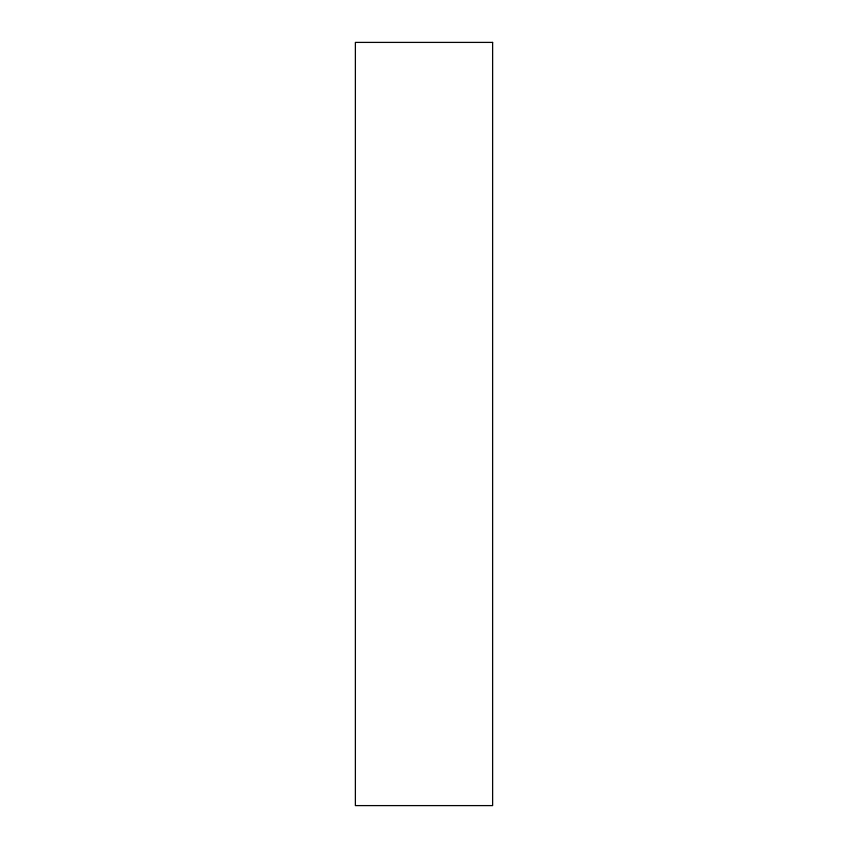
<?xml version="1.0" encoding="UTF-8"?>
<svg xmlns="http://www.w3.org/2000/svg" width="848" height="848" viewBox="0 0 848 848"><rect width="100%" height="100%" fill="white"/><g stroke="black" fill="none" stroke-linecap="round" stroke-linejoin="round"><path stroke-width="1.27" d="M492.624 42.4L355.376 42.4L355.376 805.6L492.624 805.6L492.624 42.4"/></g></svg>
